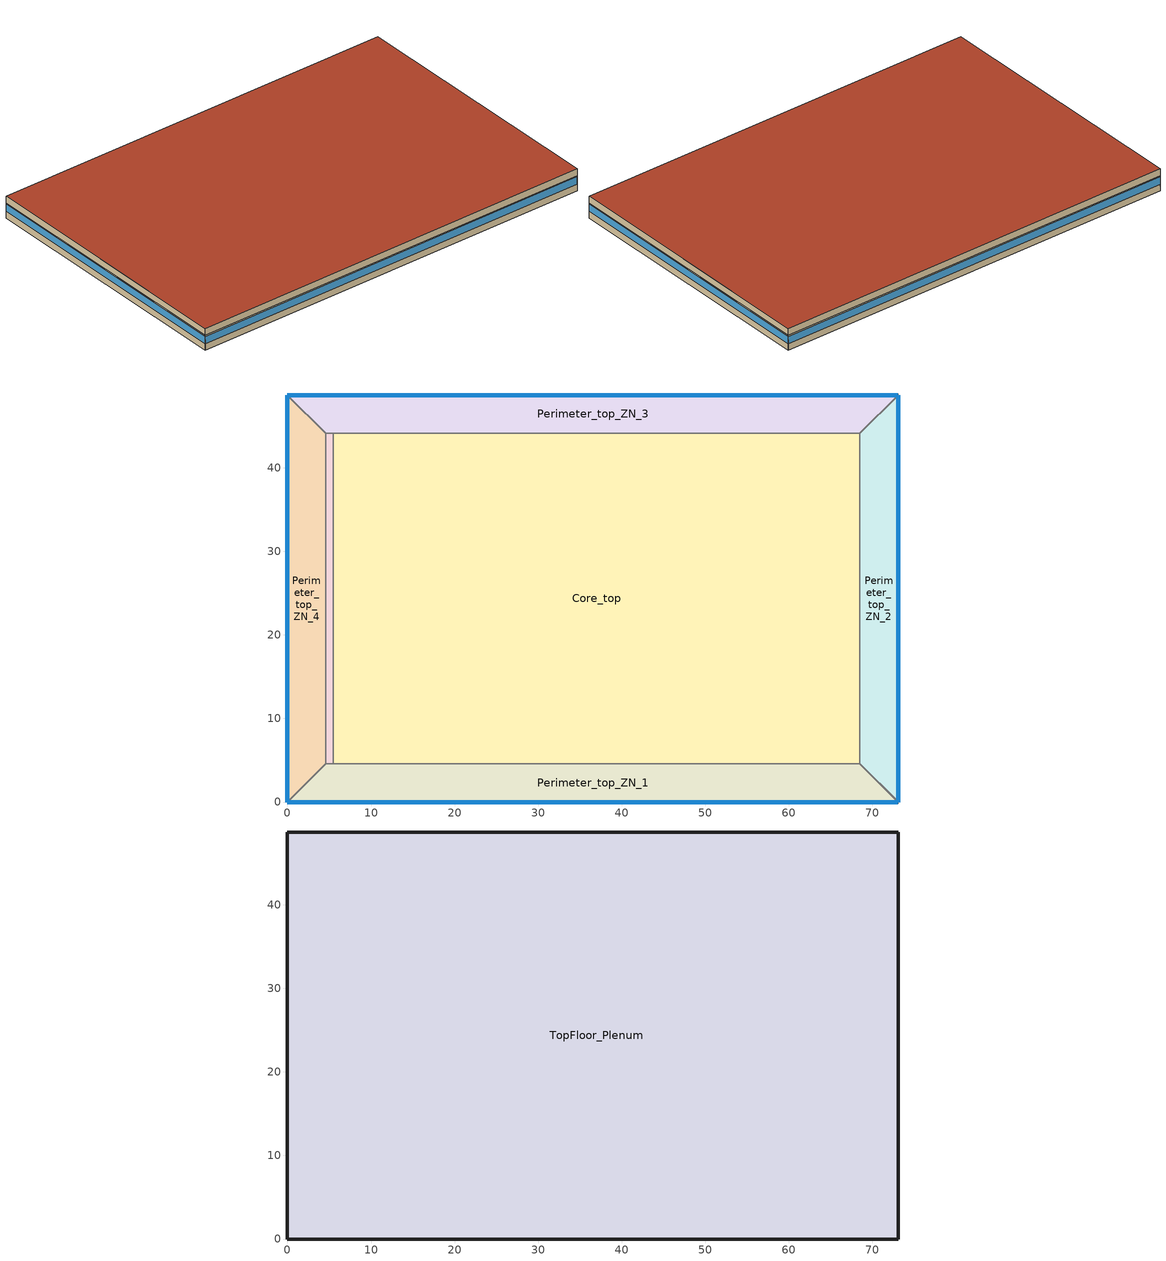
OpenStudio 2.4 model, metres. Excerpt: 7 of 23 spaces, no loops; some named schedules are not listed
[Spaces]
DataCenter_top_ZN_6
 floor adiabatic (Typical Interior Wall): 5.49,44.16 5.49,4.57 4.57,4.57 4.57,44.16 z43.6
 wall to Perimeter_top_ZN_4: 4.57,44.16 4.57,4.57 z43.6:46.34
 wall to Core_top: 5.49,4.57 5.49,44.16 z43.6:46.34
 wall to Perimeter_top_ZN_3: 5.49,44.16 4.57,44.16 z43.6:46.34
 wall to Perimeter_top_ZN_1: 4.57,4.57 5.49,4.57 z43.6:46.34
Perimeter_top_ZN_3
 floor adiabatic (Typical Interior Wall): 73.11,48.74 68.53,44.16 4.57,44.16 0,48.74 z43.6
 wall outside: 73.11,48.74 0,48.74 z43.6:46.34
 wall to Core_top: 5.49,44.16 68.53,44.16 z43.6:46.34
 wall to Perimeter_top_ZN_2: 68.53,44.16 73.11,48.74 z43.6:46.34
 wall to Perimeter_top_ZN_4: 0,48.74 4.57,44.16 z43.6:46.34
 window: 73.11,48.74 0,48.74 z44.81:46.1
Core_top
 floor adiabatic (Typical Interior Wall): 68.53,44.16 68.53,4.57 5.49,4.57 5.49,44.16 z43.6
 wall to Perimeter_top_ZN_1: 5.49,4.57 68.53,4.57 z43.6:46.34
 wall to Perimeter_top_ZN_2: 68.53,4.57 68.53,44.16 z43.6:46.34
Perimeter_top_ZN_2
 floor adiabatic (Typical Interior Wall): 73.11,48.74 73.11,0 68.53,4.57 68.53,44.16 z43.6
 wall outside: 73.11,0 73.11,48.74 z43.6:46.34
 wall to Perimeter_top_ZN_1: 68.53,4.57 73.11,0 z43.6:46.34
 window: 73.11,0 73.11,48.74 z44.81:46.1
Perimeter_top_ZN_1
 floor adiabatic (Typical Interior Wall): 68.53,4.57 73.11,0 0,0 4.57,4.57 z43.6
 wall outside: 0,0 73.11,0 z43.6:46.34
 wall to Perimeter_top_ZN_4: 4.57,4.57 0,0 z43.6:46.34
 window: 0,0 73.11,0 z44.81:46.1
Perimeter_top_ZN_4
 floor adiabatic (Typical Interior Wall): 0,48.74 4.57,44.16 4.57,4.57 0,0 z43.6
 wall outside: 0,48.74 0,0 z43.6:46.34
 window: 0,48.74 0,0 z44.81:46.1
TopFloor_Plenum
 floor to Perimeter_top_ZN_3: 73.11,48.74 68.53,44.16 4.57,44.16 0,48.74 z46.34
 floor to Perimeter_top_ZN_2: 73.11,48.74 73.11,0 68.53,4.57 68.53,44.16 z46.34
 floor to Perimeter_top_ZN_1: 68.53,4.57 73.11,0 0,0 4.57,4.57 z46.34
 floor to Perimeter_top_ZN_4: 0,48.74 4.57,44.16 4.57,4.57 0,0 z46.34
 floor to DataCenter_top_ZN_6: 5.49,44.16 5.49,4.57 4.57,4.57 4.57,44.16 z46.34
 floor to Core_top: 68.53,44.16 68.53,4.57 5.49,4.57 5.49,44.16 z46.34
 wall outside: 0,0 73.11,0 73.11,48.74 0,48.74 0,0 z46.34:47.56
 roof outside: 73.11,0 73.11,48.74 0,48.74 0,0 z47.56
[Building]
-LargeOffice-NECB HDD Method-CAN_AB_Edmonton.Intl.AP.711230_CWEC2016.epw created: 2018-08-13 19:04:08 +0000: North Axis {deg}=0; Default Construction Set=NECB2015 - LrgOffice - WholeBuilding - NECB HDD Method at hdd = 5120.0; Standards Number of Stories=13; Standards Number of Above Ground Stories=12; Standards Building Type=LargeOffice
[Site]
Edmonton Intl AP_AB_CAN: Latitude {deg}=53.31; Longitude {deg}=-113.579; Time Zone {hr}=-7; Elevation {m}=723.3
[Site:WaterMainsTemperature]
Calculation Method=Correlation; Annual Average Outdoor Air Temperature {C}=2.68333; Maximum Difference In Monthly Average Outdoor Air Temperatures {deltaC}=28.8
[Site:GroundTemperature:BuildingSurface]
19.527, 19.502, 19.536, 19.598, 20.002, 21.64, 22.225, 22.375, 21.449, 20.121, 19.802, 19.633
[ClimateZones]
Climate Zone Institution Name 2=CEC; Climate Zone Document Name 2=California Climate Zone Descriptions; Climate Zone Document Year 2=1995
[SizingPeriod:DesignDay] Barometric Pressure {Pa}=92932; Sky Clearness=0; Rain Indicator=0; Snow Indicator=0; Day of Month=21; Daylight Saving Time Indicator=0; Humidity Indicating Type=Wetbulb; Dry-Bulb Temperature Range Modifier Type=DefaultMultipliers
Name | Maximum Dry-Bulb Temperature {C} | Daily Dry-Bulb Temperature Range {deltaC} | Humidity Indicating Conditions at Maximum Dry-Bulb | Wind Speed {m/s} | Wind Direction {deg} | Month | Day Type | Solar Model Indicator | ASHRAE Taub | ASHRAE Taud
Edmonton Intl AP Ann Clg .4% Condns DB=>MWB | 27.8 | 12.5 | 17.9 | 3.8 | 150 | 7 | SummerDesignDay | ASHRAETau | 0.353 | 2.421
Edmonton Intl AP Ann Htg 99.6% Condns DB | -32.6 | 0 | -32.6 | 2.1 | 180 | 1 | WinterDesignDay | ASHRAEClearSky
[Material:NoMass] Thermal Absorptance=0.9; Solar Absorptance=0.7
Name | Roughness | Thermal Resistance {m2-K/W} | Visible Absorptance
CP02 CARPET PAD | VeryRough | 0.21648 | 0.8
Typical Insulation R-13.06 1 | Smooth | 5.91238 | 0.7
Typical Carpet Pad 1 | Smooth | 0.21648 | 0.8
Typical Insulation R-10.11 1 | Smooth | 4.49096 | 0.7
Typical Insulation R-19.63 1 | Smooth | 6.17282 | 0.7
Typical Carpet Pad 2 | Smooth | 1.25503 | 0.8
Typical Carpet Pad 3 | Smooth | 3.45515 | 0.8
Typical Insulation R-0.58 1 | Smooth | 0.454528 | 0.7
Typical Insulation R-1.15 1 | Smooth | 0.454545 | 0.7
[Material]
Name | Roughness | Thickness {m} | Conductivity {W/m-K} | Density {kg/m3} | Specific Heat {J/kg-K} | Thermal Absorptance | Solar Absorptance | Visible Absorptance
100mm Normalweight concrete floor | MediumSmooth | 0.1016 | 2.31 | 2322 | 832
G01 13mm gypsum board | Smooth | 0.0127 | 0.16 | 800 | 1090 | 0.9 | 0.7 | 0.5
G05 25mm wood | MediumSmooth | 0.0254 | 0.15 | 608 | 1630 | 0.9 | 0.5 | 0.5
4 in. Normalweight Concrete Floor 1 | MediumRough | 0.1016 | 2.31 | 2322 | 832 | 0.9 | 0.7 | 0.7
1IN Stucco 1 | Smooth | 0.0253 | 0.6918 | 1858 | 837 | 0.9 | 0.7 | 0.92
8IN CONCRETE HW RefBldg 1 | Rough | 0.2032 | 1.311 | 2240 | 836.8 | 0.9 | 0.7 | 0.7
1/2IN Gypsum 1 | Smooth | 0.0127 | 0.16 | 784.9 | 830 | 0.9 | 0.4 | 0.4
Metal Roof Surface 1; F08 Metal surface 1 | Smooth | 0.0008 | 45.28 | 7824 | 500 | 0.9 | 0.7 | 0.7
6 in. Normalweight Concrete Floor 1; 6 in. Normalweight Concrete Floor 2 | MediumRough | 0.1524 | 2.31 | 2322 | 832 | 0.9 | 0.7 | 0.7
[Construction]
Typical Interior Floor: 100mm Normalweight concrete floor, CP02 CARPET PAD
Typical Interior Wall: G01 13mm gypsum board, G01 13mm gypsum board
Typical Interior Ceiling: CP02 CARPET PAD, 100mm Normalweight concrete floor
Typical Interior Window: Clear 3mm
Typical Interior Door; Typical Interior Partition: G05 25mm wood
Customized opaque construction Typical Insulated Exterior Mass Floor R-15.63 to conductance of 0.162: Typical Insulation R-13.06 1, 4 in. Normalweight Concrete Floor 1, Typical Carpet Pad 1
Customized opaque construction Typical Insulated Exterior Mass Wall R-12.5 to conductance of 0.21: 1IN Stucco 1, 8IN CONCRETE HW RefBldg 1, Typical Insulation R-10.11 1, 1/2IN Gypsum 1
Customized opaque construction Typical Insulated Metal Building Roof R-20.41 to conductance of 0.162: Metal Roof Surface 1, Typical Insulation R-19.63 1
Customized opaque construction Typical Insulated Carpeted 6in Slab Floor to conductance of 0.757: 6 in. Normalweight Concrete Floor 1, Typical Carpet Pad 2
Customized opaque construction Typical Insulated Carpeted 6in Slab Floor to conductance of 0.284: 6 in. Normalweight Concrete Floor 2, Typical Carpet Pad 3
Customized Fenestration: cond=0.220 tvis=0.220 tsol=0.232: Customized Fenestration:: cond=0.220 tvis=0.220 tsol=0.232
Customized opaque construction Typical Insulated Metal Door R-1.43 to conductance of 2.2: F08 Metal surface 1, Typical Insulation R-0.58 1
Customized Fenestration: cond=0.220 tvis=0.441 tsol=0.279: Customized Fenestration:: cond=0.220 tvis=0.441 tsol=0.279
Customized opaque construction Typical Overhead Door R-2.0 to conductance of 2.2: Typical Insulation R-1.15 1
Customized Fenestration: cond=0.220 tvis=0.294 tsol=0.332: Customized Fenestration:: cond=0.220 tvis=0.294 tsol=0.332
Customized Fenestration: cond=0.220 tvis=0.898 tsol=0.837: Customized Fenestration:: cond=0.220 tvis=0.898 tsol=0.837
[DefaultConstructionSet]
NECB2015 - LrgOffice - WholeBuilding - NECB HDD Method at hdd = 5120.0: Default Exterior Surface Constructions=NECB2015 - LrgOffice - WholeBuilding - NECB HDD Method at hdd = 5120.0; Default Interior Surface Constructions=Default Surface Constructions 2; Default Ground Contact Surface Constructions=NECB2015 - LrgOffice - WholeBuilding - NECB HDD Method at hdd = 5120.0 1; Default Exterior SubSurface Constructions=NECB2015 - LrgOffice - WholeBuilding - NECB HDD Method at hdd = 5120.0; Default Interior SubSurface Constructions=Default Sub Surface Constructions 2; Interior Partition Construction=Typical Interior Partition
[DefaultSurfaceConstructions]
Name | Floor Construction | Wall Construction | Roof Ceiling Construction
Default Surface Constructions 2 | Typical Interior Floor | Typical Interior Wall | Typical Interior Ceiling
NECB2015 - LrgOffice - WholeBuilding - NECB HDD Method at hdd = 5120.0 | Customized opaque construction Typical Insulated Exterior Mass Floor R-15.63 to conductance of 0.162 | Customized opaque construction Typical Insulated Exterior Mass Wall R-12.5 to conductance of 0.21 | Customized opaque construction Typical Insulated Metal Building Roof R-20.41 to conductance of 0.162
NECB2015 - LrgOffice - WholeBuilding - NECB HDD Method at hdd = 5120.0 1 | Customized opaque construction Typical Insulated Carpeted 6in Slab Floor to conductance of 0.757 | Customized opaque construction Typical Insulated Carpeted 6in Slab Floor to conductance of 0.284 | Customized opaque construction Typical Insulated Carpeted 6in Slab Floor to conductance of 0.284
[DefaultSubSurfaceConstructions]
Name | Fixed Window Construction | Operable Window Construction | Door Construction | Glass Door Construction | Overhead Door Construction | Skylight Construction | Tubular Daylight Dome Construction | Tubular Daylight Diffuser Construction
Default Sub Surface Constructions 2 | Typical Interior Window | Typical Interior Window | Typical Interior Door
NECB2015 - LrgOffice - WholeBuilding - NECB HDD Method at hdd = 5120.0 | Customized Fenestration: cond=0.220 tvis=0.220 tsol=0.232 | Customized Fenestration: cond=0.220 tvis=0.220 tsol=0.232 | Customized opaque construction Typical Insulated Metal Door R-1.43 to conductance of 2.2 | Customized Fenestration: cond=0.220 tvis=0.441 tsol=0.279 | Customized opaque construction Typical Overhead Door R-2.0 to conductance of 2.2 | Customized Fenestration: cond=0.220 tvis=0.294 tsol=0.332 | Customized Fenestration: cond=0.220 tvis=0.898 tsol=0.837 | Customized Fenestration: cond=0.220 tvis=0.898 tsol=0.837
[WindowMaterial:Glazing]
Clear 3mm: Optical Data Type=SpectralAverage; Thickness {m}=0.003; Solar Transmittance at Normal Incidence=0.837; Front Side Solar Reflectance at Normal Incidence=0.075; Back Side Solar Reflectance at Normal Incidence=0.075; Visible Transmittance at Normal Incidence=0.898; Front Side Visible Reflectance at Normal Incidence=0.081; Back Side Visible Reflectance at Normal Incidence=0.081; Infrared Transmittance at Normal Incidence=0; Front Side Infrared Hemispherical Emissivity=0.84; Back Side Infrared Hemispherical Emissivity=0.84; Conductivity {W/m-K}=0.9; Dirt Correction Factor for Solar and Visible Transmittance=1; Solar Diffusing=No
[WindowMaterial:SimpleGlazingSystem] U-Factor {W/m2-K}=2.2; Solar Heat Gain Coefficient=0.6; Visible Transmittance=0.21
Customized Fenestration:: cond=0.220 tvis=0.220 tsol=0.232; Customized Fenestration:: cond=0.220 tvis=0.441 tsol=0.279; Customized Fenestration:: cond=0.220 tvis=0.294 tsol=0.332; Customized Fenestration:: cond=0.220 tvis=0.898 tsol=0.837
[Space] Building Story=Building Story 3
Name | Space Type | Thermal Zone | Part of Total Floor Area
DataCenter_top_ZN_6 | Space Function Office open plan | Sp-DataCenter_top_ZN_6 Sys-6 Flr-4 Sch-A HPlcmt-core ZN
Perimeter_top_ZN_3 | Space Function Office open plan | Sp-Perimeter_top_ZN_3 Sys-6 Flr-4 Sch-A HPlcmt-north ZN | Yes
Core_top | Space Function Office open plan | Sp-Core_top Sys-6 Flr-4 Sch-A HPlcmt-core ZN | Yes
Perimeter_top_ZN_2 | Space Function Office open plan | Sp-Perimeter_top_ZN_2 Sys-6 Flr-4 Sch-A HPlcmt-east ZN | Yes
Perimeter_top_ZN_1 | Space Function Office open plan | Sp-Perimeter_top_ZN_1 Sys-6 Flr-4 Sch-A HPlcmt-south ZN | Yes
TopFloor_Plenum | Space Function - undefined - | Sp-TopFloor_Plenum Sys-0 Flr-4 Sch-- undefined - HPlcmt-north ZN | No
Perimeter_top_ZN_4 | Space Function Office open plan | Sp-Perimeter_top_ZN_4 Sys-6 Flr-4 Sch-A HPlcmt-west ZN | Yes
[BuildingStory]
Building Story 3: Nominal Z Coordinate {m}=43.5952
[SpaceType] Standards Building Type=Space Function
Name | Default Schedule Set | Design Specification Outdoor Air Object | Standards Space Type
Space Function Office open plan | Space Function Office open plan Schedule Set | Space Function Office open plan Ventilation | Office open plan
Space Function - undefined - | Space Function - undefined - Schedule Set | Space Function - undefined - Ventilation | - undefined -
[DesignSpecification:OutdoorAir] Outdoor Air Flow per Person {m3/s-person}=0; Outdoor Air Flow Air Changes per Hour {1/hr}=0
Name | Outdoor Air Flow per Floor Area {m3/s-m2} | Outdoor Air Method | Outdoor Air Flow Rate {m3/s}
Space Function - undefined - Ventilation | 0
Space Function Office open plan Ventilation | 0.00042164 | Sum | 0
[DefaultScheduleSet] Infiltration Schedule=Always On
Name | Number of People Schedule | People Activity Level Schedule | Lighting Schedule | Electric Equipment Schedule
Space Function - undefined - Schedule Set
Space Function Office open plan Schedule Set | NECB-A-Occupancy | NECB-Activity | NECB-A-Lighting | NECB-A-Electric-Equipment
[ThermostatSetpoint:DualSetpoint]
Name | Heating Setpoint Temperature Schedule | Cooling Setpoint Temperature Schedule
Space Function - undefined - Thermostat 6
Space Function Office open plan Thermostat 33; Space Function Office open plan Thermostat 34; Space Function Office open plan Thermostat 35; Space Function Office open plan Thermostat 36; Space Function Office open plan Thermostat 37; Space Function Office open plan Thermostat 38 | NECB-A-Thermostat Setpoint-Heating | NECB-A-Thermostat Setpoint-Cooling
[People:Definition]
Space Function Office open plan People Definition: Number of People Calculation Method=People/Area; People per Space Floor Area {person/m2}=0.0500182; Fraction Radiant=0.3
[People]
Space Function Office open plan People: People Definition=Space Function Office open plan People Definition; Space or SpaceType=Space Function Office open plan; Work Efficiency Schedule=Work Efficiency Schedule; Clothing Insulation Schedule=Clothing Schedule; Air Velocity Schedule=Air Velocity Schedule; Multiplier=1
[Lights:Definition]
Space Function Office open plan Lights Definition: Design Level Calculation Method=Watts/Area; Watts per Space Floor Area {W/m2}=10.6039; Fraction Radiant=0.5; Fraction Visible=0.2
[Lights]
Space Function Office open plan Lights: Lights Definition=Space Function Office open plan Lights Definition; Space or SpaceType=Space Function Office open plan; Fraction Replaceable=1
[ElectricEquipment:Definition]
Space Function Office open plan Elec Equip Definition: Design Level Calculation Method=Watts/Area; Watts per Space Floor Area {W/m2}=7.50273; Fraction Radiant=0.5
[ElectricEquipment]
Space Function Office open plan Elec Equip: Electric Equipment Definition=Space Function Office open plan Elec Equip Definition; Space or SpaceType=Space Function Office open plan
[SpaceInfiltration:DesignFlowRate] Schedule=Always On Discrete; Design Flow Rate Calculation Method=Flow/ExteriorArea; Flow per Exterior Surface Area {m3/s-m2}=0.00025; Constant Term Coefficient=0; Temperature Term Coefficient=0; Velocity Term Coefficient=0.224; Velocity Squared Term Coefficient=0
Name | Space or SpaceType
Perimeter_top_ZN_1 Infiltration | Perimeter_top_ZN_1
Perimeter_top_ZN_2 Infiltration | Perimeter_top_ZN_2
Perimeter_top_ZN_3 Infiltration | Perimeter_top_ZN_3
Perimeter_top_ZN_4 Infiltration | Perimeter_top_ZN_4
TopFloor_Plenum Infiltration | TopFloor_Plenum
[ThermalZone] Use Ideal Air Loads=No
Name | Thermostat
Sp-TopFloor_Plenum Sys-0 Flr-4 Sch-- undefined - HPlcmt-north ZN | Space Function - undefined - Thermostat 6
Sp-Perimeter_top_ZN_3 Sys-6 Flr-4 Sch-A HPlcmt-north ZN | Space Function Office open plan Thermostat 33
Sp-Perimeter_top_ZN_2 Sys-6 Flr-4 Sch-A HPlcmt-east ZN | Space Function Office open plan Thermostat 34
Sp-Perimeter_top_ZN_4 Sys-6 Flr-4 Sch-A HPlcmt-west ZN | Space Function Office open plan Thermostat 35
Sp-Perimeter_top_ZN_1 Sys-6 Flr-4 Sch-A HPlcmt-south ZN | Space Function Office open plan Thermostat 36
Sp-Core_top Sys-6 Flr-4 Sch-A HPlcmt-core ZN | Space Function Office open plan Thermostat 37
Sp-DataCenter_top_ZN_6 Sys-6 Flr-4 Sch-A HPlcmt-core ZN | Space Function Office open plan Thermostat 38
[Sizing:Zone] Zone Cooling Design Supply Air Temperature Input Method=SupplyAirTemperature; Zone Cooling Design Supply Air Temperature {C}=14; Zone Cooling Design Supply Air Temperature Difference {deltaC}=11.11; Zone Heating Design Supply Air Temperature Input Method=SupplyAirTemperature; Zone Heating Design Supply Air Temperature {C}=40; Zone Heating Design Supply Air Temperature Difference {deltaC}=11.11; Zone Cooling Design Supply Air Humidity Ratio {kg-H2O/kg-air}=0.0085; Zone Heating Design Supply Air Humidity Ratio {kg-H2O/kg-air}=0.008; Cooling Design Air Flow Method=DesignDay; Heating Design Air Flow Method=DesignDay; Account for Dedicated Outdoor Air System=No; Dedicated Outdoor Air System Control Strategy=NeutralSupplyAir; Dedicated Outdoor Air Low Setpoint Temperature for Design {C}=autosize; Dedicated Outdoor Air High Setpoint Temperature for Design {C}=autosize
Sp-GroundFloor_Plenum Sys-0 Flr-2 Sch-- undefined - HPlcmt-north ZN; Sp-MidFloor_Plenum Sys-0 Flr-3 Sch-- undefined - HPlcmt-north ZN; Sp-TopFloor_Plenum Sys-0 Flr-4 Sch-- undefined - HPlcmt-north ZN
[AvailabilityManager:NightCycle] Control Type=CycleOnAny; Thermostat Tolerance {deltaC}=1; Cycling Run Time {s}=3600
Availability Manager Night Cycle 1; Availability Manager Night Cycle 2; Availability Manager Night Cycle 3; Availability Manager Night Cycle 4
[HeatExchanger:AirToAir:SensibleAndLatent]
VAV with Reheat 2 ERV: Availability Schedule=Always On Discrete; Nominal Supply Air Flow Rate {m3/s}=autosize; Sensible Effectiveness at 100% Heating Air Flow=0.5; Latent Effectiveness at 100% Heating Air Flow=0.5; Sensible Effectiveness at 75% Heating Air Flow=0.5; Latent Effectiveness at 75% Heating Air Flow=0.5; Sensible Effectiveness at 100% Cooling Air Flow=0.5; Latent Effectiveness at 100% Cooling Air Flow=0.5; Sensible Effectiveness at 75% Cooling Air Flow=0.5; Latent Effectiveness at 75% Cooling Air Flow=0.5; Nominal Electric Power {W}=50; Supply Air Outlet Temperature Control=Yes; Heat Exchanger Type=Rotary; Frost Control Type=ExhaustOnly; Threshold Temperature {C}=-23.3; Initial Defrost Time Fraction=0.167; Rate of Defrost Time Fraction Increase {1/K}=1.44; Economizer Lockout=Yes
[SetpointManager:OutdoorAirPretreat]
Setpoint Manager Outdoor Air Pretreat 1: Minimum Setpoint Temperature {C}=-99; Maximum Setpoint Temperature {C}=99; Minimum Setpoint Humidity Ratio {kgWater/kgDryAir}=1e-05; Maximum Setpoint Humidity Ratio {kgWater/kgDryAir}=1
[Schedule:Ruleset]
Always On: Default Day Schedule=Always On Default
Clothing Schedule: Default Day Schedule=Clothing Schedule Default Winter Clothes
Air Velocity Schedule: Default Day Schedule=Air Velocity Schedule Default
Work Efficiency Schedule: Default Day Schedule=Work Efficiency Schedule Default
NECB-A-Occupancy: Default Day Schedule=NECB-A-Occupancy Default
NECB-Activity: Default Day Schedule=NECB-Activity Default; Summer Design Day Schedule=NECB-Activity Summer Design Day; Winter Design Day Schedule=NECB-Activity Winter Design Day
NECB-A-Lighting: Default Day Schedule=NECB-A-Lighting Default
NECB-A-Electric-Equipment: Default Day Schedule=NECB-A-Electric-Equipment Default
NECB-A-Thermostat Setpoint-Heating: Default Day Schedule=NECB-A-Thermostat Setpoint-Heating Default
NECB-A-Thermostat Setpoint-Cooling: Default Day Schedule=NECB-A-Thermostat Setpoint-Cooling Default
[Schedule:Day]
Always On Default; Clothing Schedule Default Winter Clothes: 24, 0, 1
Air Velocity Schedule Default: 24, 0, 0.2
Work Efficiency Schedule Default: 24, 0, 0
NECB-A-Occupancy Default: 7, 0, 0, 8, 0, 0.1, 9, 0, 0.7, 12, 0, 0.9, 14, 0, 0.5, 17, 0, 0.9, 18, 0, 0.7, 19, 0, 0.3, 23, 0, 0.1, 24, 0, 0
NECB-Activity Default; NECB-Activity Winter Design Day; NECB-Activity Summer Design Day: 24, 0, 130
NECB-A-Lighting Default: 7, 0, 0.05, 8, 0, 0.3, 9, 0, 0.8, 17, 0, 0.9, 18, 0, 0.8, 19, 0, 0.5, 21, 0, 0.3, 23, 0, 0.1, 24, 0, 0.05
NECB-A-Electric-Equipment Default: 7, 0, 0.2, 8, 0, 0.3, 9, 0, 0.8, 18, 0, 0.9, 19, 0, 0.5, 21, 0, 0.3, 24, 0, 0.2
NECB-A-Thermostat Setpoint-Heating Default: 6, 0, 18, 7, 0, 20, 21, 0, 22, 24, 0, 18
NECB-A-Thermostat Setpoint-Cooling Default: 6, 0, 35, 21, 0, 24, 24, 0, 35
[Schedule:Rule] Date Specification Type=DateRange; Start Day=1
Name | Schedule Ruleset | Rule Order | Day Schedule | Start Month | End Month | End Day | Apply Monday | Apply Tuesday | Apply Wednesday | Apply Thursday | Apply Friday | Apply Saturday | Apply Sunday
Schedule Rule 1 | Clothing Schedule | 0 | Clothing Schedule Summer Clothes | 5 | 9 | 30
Schedule Rule 2 | NECB-A-Occupancy | 2 | NECB-A-Occupancy Default|Wkdy Day | 1 | 12 | 31 | Yes | Yes | Yes | Yes | Yes
Schedule Rule 3 | NECB-A-Occupancy | 1 | NECB-A-Occupancy Sat Day | 1 | 12 | 31 |  |  |  |  |  | Yes
Schedule Rule 4 | NECB-A-Occupancy | 0 | NECB-A-Occupancy Sun|Hol Day | 1 | 12 | 31 |  |  |  |  |  |  | Yes
Schedule Rule 5 | NECB-A-Lighting | 2 | NECB-A-Lighting Default|Wkdy Day | 1 | 12 | 31 | Yes | Yes | Yes | Yes | Yes
Schedule Rule 6 | NECB-A-Lighting | 1 | NECB-A-Lighting Sat Day | 1 | 12 | 31 |  |  |  |  |  | Yes
Schedule Rule 7 | NECB-A-Lighting | 0 | NECB-A-Lighting Sun|Hol Day | 1 | 12 | 31 |  |  |  |  |  |  | Yes
Schedule Rule 8 | NECB-A-Electric-Equipment | 2 | NECB-A-Electric-Equipment Default|Wkdy Day | 1 | 12 | 31 | Yes | Yes | Yes | Yes | Yes
Schedule Rule 11 | NECB-A-Thermostat Setpoint-Heating | 2 | NECB-A-Thermostat Setpoint-Heating Default|Wkdy Day | 1 | 12 | 31 | Yes | Yes | Yes | Yes | Yes
Schedule Rule 12 | NECB-A-Thermostat Setpoint-Heating | 1 | NECB-A-Thermostat Setpoint-Heating Sat Day | 1 | 12 | 31 |  |  |  |  |  | Yes
Schedule Rule 13 | NECB-A-Thermostat Setpoint-Heating | 0 | NECB-A-Thermostat Setpoint-Heating Sun|Hol Day | 1 | 12 | 31 |  |  |  |  |  |  | Yes
Schedule Rule 14 | NECB-A-Thermostat Setpoint-Cooling | 2 | NECB-A-Thermostat Setpoint-Cooling Default|Wkdy Day | 1 | 12 | 31 | Yes | Yes | Yes | Yes | Yes
Schedule Rule 15 | NECB-A-Thermostat Setpoint-Cooling | 1 | NECB-A-Thermostat Setpoint-Cooling Sat Day | 1 | 12 | 31 |  |  |  |  |  | Yes
Schedule Rule 16 | NECB-A-Thermostat Setpoint-Cooling | 0 | NECB-A-Thermostat Setpoint-Cooling Sun|Hol Day | 1 | 12 | 31 |  |  |  |  |  |  | Yes
[Schedule:Constant]
Always On Discrete: Value=1
